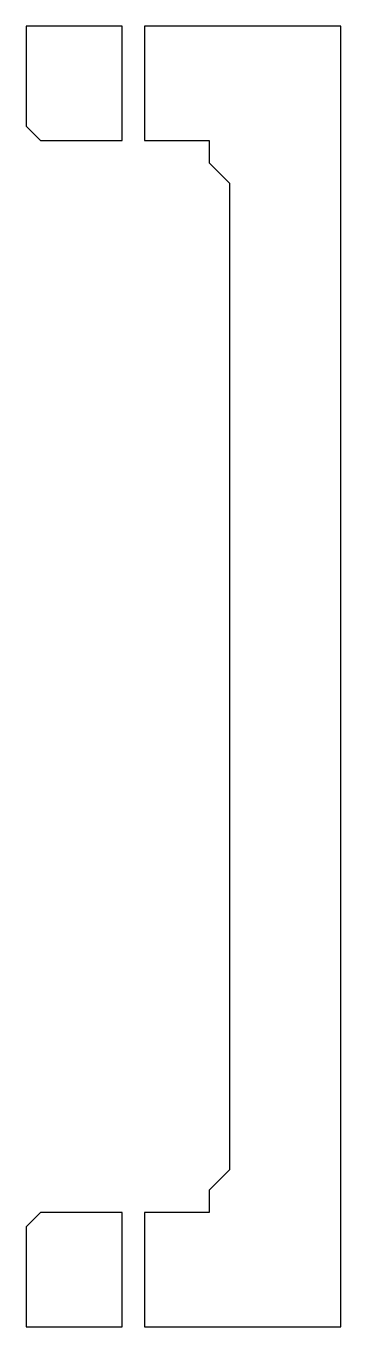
# Model space of a CAD drawing. Header units: metres. Extents: x 0 to 47.5, y 0 to 45.5.
# Drawn here: x 0 to 11, y 0 to 45.5 of the extents above.
import ezdxf

# ---------------------------------------------------------------- set-up
doc = ezdxf.new("R2010")
doc.units = ezdxf.units.M

msp = doc.modelspace()

# ---------------------------------------------------------------- linework, layer by layer
for p, q in [((3.35317, 45.5), (0, 45.5)), ((0, 45.5), (0, 42)), ((3.35317, 41.5), (3.35317, 45.5)), ((11, 45.5), (4.13404, 45.5)), ((4.13404, 45.5), (4.13404, 41.5)), ((11, 0), (11, 45.5)), ((0, 42), (0.499999, 41.5)), ((0.499999, 41.5), (3.35317, 41.5)), ((4.13404, 41.5), (6.39212, 41.5)), ((6.39212, 41.5), (6.39212, 40.712)), ((6.39212, 40.712), (7.10409, 40)), ((7.10409, 40), (7.10409, 5.5)), ((7.10409, 5.5), (6.39212, 4.78803)), ((6.39212, 4.78803), (6.39212, 4)), ((0.499999, 4), (0, 3.5)), ((3.35317, 4), (0.499999, 4)), ((3.35317, 0), (3.35317, 4)), ((6.39212, 4), (4.13404, 4)), ((4.13404, 4), (4.13404, 0)), ((0, 3.5), (0, 0)), ((0, 0), (3.35317, 0)), ((4.13404, 0), (11, 0))]:
    msp.add_line(p, q)

doc.saveas('drawing.dxf')
